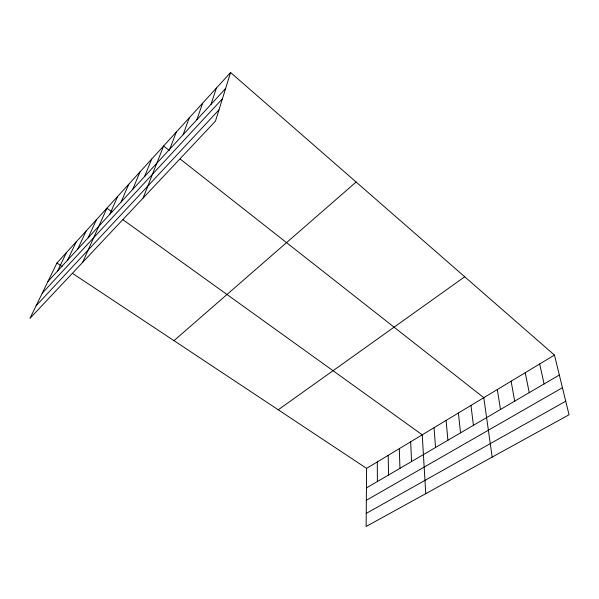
<?xml version="1.0" encoding="UTF-8"?>
<svg xmlns="http://www.w3.org/2000/svg" width="599" height="599" viewBox="0 0 599 599"><rect width="100%" height="100%" fill="white"/><g stroke="black" fill="none" stroke-linecap="round" stroke-linejoin="round"><path stroke-width="0.9" d="M72.531 273.391L366.588 468.373L366.139 526.491L569.05 414.755L554.457 355.072L230.585 72.509L56.92 263.036L29.95 318.398L215.483 121.088L230.585 72.509M211.02 104.346L216.404 88.068M196.869 119.725L202.634 103.178M183.122 134.648L189.254 117.853M169.787 149.136L176.248 132.124M143.094 198.074L163.602 145.999L169.352 150.514M144.591 176.503L151.667 159.094M132.693 189.426L140.031 171.853M121.11 202.005L128.703 184.282M109.834 214.255L117.666 196.397M82.632 262.369L106.907 208.205L112.02 211.881M88.143 237.818L96.409 219.713M77.713 249.147L86.174 230.944M67.537 260.198L76.185 241.906M57.616 270.973L66.437 252.598M47.935 281.485L225.621 88.495M42.215 293.233L222.416 98.775M36.105 305.775L218.979 109.849M173.98 340.659L356.12 182.036M278.25 409.791L464.719 276.783M366.588 468.373L554.457 355.072M366.438 487.945L559.331 375.019M366.348 500.3L562.431 387.688M366.244 513.403L565.733 401.195M56.92 263.036L62.124 266.488M122.982 219.758L422.235 434.814L425.754 493.666M180.134 158.99L483.797 397.684L492.176 457.089M539.677 363.982L544.102 383.937M525.233 372.698L529.231 392.644M511.112 381.211L514.691 401.15M497.305 389.537L500.487 409.469M470.964 405.426L473.427 425.312M458.407 412.996L460.526 432.867M446.098 420.416L447.895 440.258M434.05 427.686L435.533 447.498M410.667 441.792L411.558 461.529M399.316 448.636L399.937 468.336M388.197 455.345L388.549 475.007M377.288 461.919L377.385 481.536"/></g></svg>
